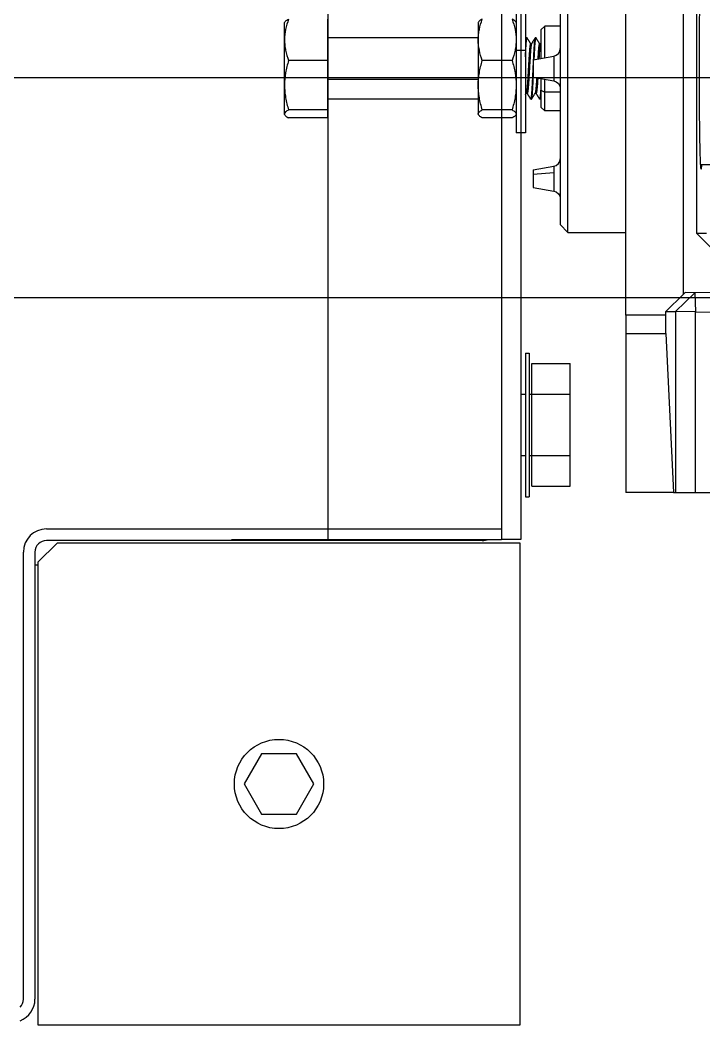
# Model space of a CAD drawing. Extents: x -32000 to 416743, y -254124 to 144214.
# Drawn here: x 255965.4 to 256142.7, y 84262.1 to 84522.7 of the extents above; entities that cross this region are included whole.
import ezdxf

# ---------------------------------------------------------------- set-up
doc = ezdxf.new("R2010")
doc.units = 0
doc.header["$LTSCALE"] = 10
doc.layers.add('XFM1Q40$0$COL', color=1, linetype='Continuous')
doc.layers.add('XFM1Q40$0$M-EQPM-MAU', color=22, linetype='Continuous')

# ---------------------------------------------------------------- blocks, each defined once
blk = doc.blocks.new('XFM1Q40$0$JCZ-500鑄')
for p, q in [((-16.91, 258.48, 92), (-17.05, 258.4, 92)), ((6.91, 258.48, 92), (7.05, 258.4, 92)), ((-7.06, 247.2, 105.6), (-7.06, 257.41, 105.6)), ((5.75, 247.2, 100.59), (5.75, 257.41, 100.59)), ((7.81, 247.2, 86.99), (7.81, 257.41, 86.99)), ((-7.06, 247.2, 105.6), (-17.81, 247.2, 97.01)), ((-12.94, 208.24, 92), (-12.94, 247.2, 92)), ((5.75, 247.2, 100.59), (-7.06, 247.2, 105.6)), ((-2.11, 208.24, 99.39), (-2.11, 247.2, 99.39)), ((2.94, 208.27, 92), (2.94, 247.2, 92)), ((7.81, 247.2, 86.99), (5.75, 247.2, 100.59)), ((-16.91, 208.24, 92), (-17.05, 208.16, 92)), ((-12.94, 208.23, 92), (-12.94, 208.23, 92)), ((-7.06, 199.48, 105.6), (-7.06, 207.18, 105.6)), ((5.75, 199.48, 100.59), (5.75, 207.18, 100.59)), ((6.91, 208.24, 92), (7.05, 208.16, 92)), ((7.81, 199.48, 86.99), (7.81, 207.18, 86.99)), ((-16.91, 198.41, 92), (-17.05, 198.49, 92)), ((-9.69, 196, 107.99), (-9.69, 198.41, 107.99)), ((6.91, 198.41, 92), (7.05, 198.49, 92)), ((11.66, 196, 92), (11.66, 198.41, 92)), ((-12.94, 195.57, 92), (-12.94, 195.8, 92)), ((1.44, 195.54, 92), (1.44, 195.81, 92)), ((-12.94, 193.26, 92), (-12.94, 193.49, 92)), ((-11.44, 194.4, 92), (-11.44, 194.67, 92)), ((-7.27, 194, 123), (-8.21, 188.65, 123)), ((-2.73, 194, 123), (-1.79, 188.65, 123)), ((-2.65, 195.1, 98), (-2.65, 195.39, 98)), ((-2.11, 193.97, 99.39), (-2.11, 194.21, 99.39)), ((1.44, 193.23, 92), (1.44, 193.5, 92)), ((2.94, 194.41, 92), (2.94, 194.65, 92)), ((21.31, 194, 106.5), (20.37, 188.65, 106.5)), ((22.45, 194, 108.46), (21.97, 188.65, 109.28)), ((25.84, 194, 106.5), (26.79, 188.65, 106.5)), ((-15, 192, 92), (-16, 191, 92)), ((-16, 187, 92), (-16, 191, 92)), ((-11.44, 192.09, 92), (-11.44, 192.36, 92)), ((0.58, 192, 100.3), (1.14, 191, 101.13)), ((1.14, 187, 101.13), (1.14, 191, 101.13)), ((2.94, 192.1, 92), (2.94, 192.34, 92)), ((5, 192, 92), (6, 191, 92)), ((6, 187, 92), (6, 191, 92)), ((35.5, 187, 90), (37.5, 185, 90)), ((37.5, 185, 90), (37.5, 170, 90)), ((59.02, 170, 155), (-69.02, 170, 155)), ((59.02, 159.62, 155), (59.02, 170, 155)), ((63.71, 170, 151.73), (105, 170, 40)), ((63.71, 170, 151.73), (63.71, 159.56, 151.73)), ((105, 157.61, 40), (105, 170, 40)), ((53.51, 155, 155), (58.05, 159.62, 155)), ((59.02, 159.62, 155), (58.05, 159.62, 155)), ((58.05, 159.62, 155), (58.07, 157.09, 10)), ((63.71, 159.56, 151.73), (105, 157.61, 40)), ((53.16, 152.09, 10), (58.07, 157.09, 10)), ((58.07, 157.09, 10), (105, 157.09, 10)), ((58.16, 151.91, 5), (58.07, 157.09, 10)), ((105, 157.61, 40), (105, 157.09, 10)), ((105, 157.09, 10), (105, 151.91, 5)), ((53.51, 155, 155), (-63.51, 155, 155)), ((53.13, 154.61, 154.61), (53.51, 155, 155)), ((54.4, 10, 10), (53.13, 154.61, 154.61)), ((37.84, 151.56, 151.56), (-47.84, 151.56, 151.56)), ((37.82, 149.09, 10.09), (37.84, 151.56, 151.56)), ((37.84, 151.56, 151.56), (42.8, 146.51, 146.51)), ((53.16, 152.09, 10), (58.16, 151.91, 5)), ((105, 151.91, 5), (58.16, 151.91, 5)), ((58.16, 151.91, 5), (58.58, 103.5, 5)), ((105, 151.91, 5), (105, 15, 5)), ((20, 148, 92), (20, 150.64, 92)), ((21.02, 150.52, 92), (21.03, 150.4, 85))]:
    blk.add_line(p, q)
at = {"extrusion": (9.92752e-17, -1, -9.95038e-17)}
for start, end in [(128.6329, 180), (68.6329, 128.6329), (8.6329, 68.6329), (0, 8.6329)]:
    blk.add_arc((-5, 92, -258.48), 11.91, start, end, dxfattribs=at)
at = {"extrusion": (-9.92752e-17, 1, 9.95038e-17)}
for centre, radius, start, end in [((5, 92, 208.24), 11.91, 0, 51.3671), ((5, 92, 208.24), 11.91, 51.3671, 111.3671), ((5, 92, 208.24), 11.91, 111.3671, 171.3671), ((5, 92, 208.24), 11.91, 171.3671, 180), ((5, 92, 198.41), 16.66, 0, 73.6602), ((5, 92, 198.41), 16.66, 73.6602, 180), ((5, 92, 196), 16.66, 0, 73.6602), ((5, 92, 196), 16.66, 73.6602, 180)]:
    blk.add_arc(centre, radius, start, end, dxfattribs=at)
at = {"extrusion": (-1.4638e-32, 1, 6.59239e-17)}
for centre, radius, start, end in [((5, 123, 194), 2.27, 0, 180), ((-23.58, 106.5, 194), 2.27, 0, 60), ((-23.58, 106.5, 194), 2.27, 60, 180), ((5, 123, 188.65), 3.21, 0, 180), ((-23.58, 106.5, 188.65), 3.21, 0, 60), ((-23.58, 106.5, 188.65), 3.21, 60, 180), ((5, 90, 187), 40.5, 0, 180)]:
    blk.add_arc(centre, radius, start, end, dxfattribs=at)
at = {"extrusion": (2.03797e-16, -1, -1.14927e-16)}
for start, end in [(104.7181, 180), (56.0949, 75.2819), (0, 56.0949)]:
    blk.add_arc((-5, 92, -191), 11, start, end, dxfattribs=at)
at = {"extrusion": (-2.03797e-16, 1, 1.14927e-16)}
for start, end in [(0, 74.8209), (105.1791, 123.9051), (123.9051, 180)]:
    blk.add_arc((5, 92, 192), 10, start, end, dxfattribs=at)
at = {"extrusion": (2.22045e-16, 6.59239e-17, -1)}
for centre in [(10.18, 189, -123), (-18.4, 189, -106.5)]:
    blk.add_arc(centre, 2, 190, 270, dxfattribs=at)
for centre in [(0.18, 189, 123), (28.76, 189, 106.5)]:
    blk.add_arc(centre, 2, 190, 270)
at = {"extrusion": (1.4638e-32, -1, -6.59239e-17)}
blk.add_arc((-5, 90, -185), 42.5, 0, 180, dxfattribs=at)
at = {"extrusion": (2.40741e-33, 1, -1.0842e-17)}
blk.add_arc((-59.02, 150, 170), 5, 90, 159.7174, dxfattribs=at)
for points, knots in [([(-17.81, 257.41, 97.01), (-16.93, 257.74, 97.71), (-16.05, 258.01, 98.42), (-14.26, 258.38, 99.85), (-13.35, 258.48, 100.57), (-12.44, 258.48, 101.31)], [0.000000238, 0.000000238, 0.000000238, 0.000000238, 0.003479813, 0.003479813, 0.006959387, 0.006959387, 0.006959387, 0.006959387]), ([(-17.05, 258.4, 92), (-17.13, 258.35, 92.55), (-17.22, 258.28, 93.1), (-17.47, 258.01, 94.78), (-17.64, 257.74, 95.9), (-17.81, 257.41, 97.01)], [0.008751144, 0.008751144, 0.008751144, 0.008751144, 0.010425951, 0.010425951, 0.013892515, 0.013892515, 0.013892515, 0.013892515]), ([(-12.44, 258.48, 101.31), (-11.98, 258.48, 101.67), (-11.52, 258.45, 102.04), (-10.62, 258.36, 102.76), (-10.17, 258.28, 103.12), (-8.83, 258.01, 104.19), (-7.94, 257.74, 104.9), (-7.06, 257.41, 105.6)], [0.006959387, 0.006959387, 0.006959387, 0.006959387, 0.008692669, 0.008692669, 0.010425951, 0.010425951, 0.013892515, 0.013892515, 0.013892515, 0.013892515]), ([(-7.06, 257.41, 105.6), (-6.02, 257.74, 105.19), (-4.96, 258.01, 104.77), (-2.82, 258.38, 103.94), (-1.74, 258.48, 103.52), (-0.66, 258.48, 103.09)], [0.012270797, 0.012270797, 0.012270797, 0.012270797, 0.015749711, 0.015749711, 0.019228625, 0.019228625, 0.019228625, 0.019228625]), ([(-0.66, 258.48, 103.09), (-0.12, 258.48, 102.88), (0.42, 258.45, 102.67), (1.51, 258.35, 102.24), (2.06, 258.28, 102.03), (3.66, 258, 101.4), (4.71, 257.73, 100.99), (5.75, 257.41, 100.59)], [0.019228625, 0.019228625, 0.019228625, 0.019228625, 0.020969115, 0.020969115, 0.022709605, 0.022709605, 0.026190586, 0.026190586, 0.026190586, 0.026190586]), ([(5.75, 257.41, 100.59), (5.91, 257.74, 99.48), (6.08, 258.01, 98.36), (6.43, 258.38, 96.09), (6.6, 258.48, 94.95), (6.78, 258.48, 93.79)], [0.000000238, 0.000000238, 0.000000238, 0.000000238, 0.003479813, 0.003479813, 0.006959387, 0.006959387, 0.006959387, 0.006959387]), ([(6.78, 258.48, 93.79), (6.87, 258.48, 93.21), (6.95, 258.45, 92.63), (7.13, 258.36, 91.48), (7.21, 258.28, 90.92), (7.47, 258.01, 89.22), (7.64, 257.74, 88.1), (7.81, 257.41, 86.99)], [0.006959387, 0.006959387, 0.006959387, 0.006959387, 0.008692669, 0.008692669, 0.010425951, 0.010425951, 0.013892515, 0.013892515, 0.013892515, 0.013892515]), ([(-12.44, 208.24, 101.31), (-12.89, 208.24, 100.94), (-13.35, 208.22, 100.58), (-14.26, 208.12, 99.85), (-14.71, 208.05, 99.49), (-16.05, 207.77, 98.42), (-16.93, 207.5, 97.71), (-17.81, 207.18, 97.01)], [0.006959387, 0.006959387, 0.006959387, 0.006959387, 0.008692669, 0.008692669, 0.010425951, 0.010425951, 0.013892515, 0.013892515, 0.013892515, 0.013892515]), ([(-17.81, 207.18, 97.01), (-17.64, 207.5, 95.9), (-17.47, 207.77, 94.78), (-17.22, 208.05, 93.1), (-17.13, 208.12, 92.55), (-17.05, 208.16, 92)], [0.000000238, 0.000000238, 0.000000238, 0.000000238, 0.003479813, 0.003479813, 0.005157916, 0.005157916, 0.005157916, 0.005157916]), ([(-7.06, 207.18, 105.6), (-7.94, 207.5, 104.9), (-8.83, 207.77, 104.19), (-10.62, 208.14, 102.76), (-11.52, 208.24, 102.04), (-12.44, 208.24, 101.31)], [0.000000238, 0.000000238, 0.000000238, 0.000000238, 0.003479813, 0.003479813, 0.006959387, 0.006959387, 0.006959387, 0.006959387]), ([(-0.66, 208.24, 103.09), (-1.74, 208.24, 103.52), (-2.82, 208.14, 103.94), (-4.96, 207.77, 104.77), (-6.02, 207.5, 105.19), (-7.06, 207.18, 105.6)], [0.011985728, 0.011985728, 0.011985728, 0.011985728, 0.015455748, 0.015455748, 0.018925767, 0.018925767, 0.018925767, 0.018925767]), ([(5.75, 207.18, 100.59), (4.71, 207.5, 100.99), (3.66, 207.77, 101.4), (2.06, 208.05, 102.03), (1.51, 208.12, 102.24), (0.42, 208.22, 102.67), (-0.12, 208.24, 102.88), (-0.66, 208.24, 103.09)], [0.005041565, 0.005041565, 0.005041565, 0.005041565, 0.008513646, 0.008513646, 0.010249687, 0.010249687, 0.011985728, 0.011985728, 0.011985728, 0.011985728]), ([(6.78, 208.24, 93.79), (6.69, 208.24, 94.37), (6.6, 208.22, 94.94), (6.43, 208.12, 96.09), (6.34, 208.05, 96.66), (6.08, 207.77, 98.36), (5.91, 207.5, 99.48), (5.75, 207.18, 100.59)], [0.006959387, 0.006959387, 0.006959387, 0.006959387, 0.008692669, 0.008692669, 0.010425951, 0.010425951, 0.013892515, 0.013892515, 0.013892515, 0.013892515]), ([(7.81, 207.18, 86.99), (7.64, 207.5, 88.1), (7.47, 207.77, 89.22), (7.13, 208.14, 91.49), (6.95, 208.24, 92.63), (6.78, 208.24, 93.79)], [0.000000238, 0.000000238, 0.000000238, 0.000000238, 0.003479813, 0.003479813, 0.006959387, 0.006959387, 0.006959387, 0.006959387]), ([(-17.81, 199.48, 97.01), (-16.93, 199.15, 97.71), (-16.05, 198.88, 98.42), (-14.26, 198.51, 99.85), (-13.35, 198.41, 100.57), (-12.44, 198.41, 101.31)], [0.000000238, 0.000000238, 0.000000238, 0.000000238, 0.003479813, 0.003479813, 0.006959387, 0.006959387, 0.006959387, 0.006959387]), ([(-17.05, 198.49, 92), (-17.13, 198.54, 92.55), (-17.22, 198.61, 93.1), (-17.47, 198.89, 94.78), (-17.64, 199.15, 95.9), (-17.81, 199.48, 97.01)], [0.008751144, 0.008751144, 0.008751144, 0.008751144, 0.010425951, 0.010425951, 0.013892515, 0.013892515, 0.013892515, 0.013892515]), ([(-12.44, 198.41, 101.31), (-11.98, 198.41, 101.67), (-11.52, 198.44, 102.04), (-10.62, 198.54, 102.76), (-10.17, 198.61, 103.12), (-8.83, 198.89, 104.19), (-7.94, 199.15, 104.9), (-7.06, 199.48, 105.6)], [0.006959387, 0.006959387, 0.006959387, 0.006959387, 0.008692669, 0.008692669, 0.010425951, 0.010425951, 0.013892515, 0.013892515, 0.013892515, 0.013892515]), ([(-7.06, 199.48, 105.6), (-6.02, 199.15, 105.19), (-4.96, 198.88, 104.77), (-2.82, 198.51, 103.94), (-1.74, 198.41, 103.52), (-0.66, 198.41, 103.09)], [0.012270797, 0.012270797, 0.012270797, 0.012270797, 0.015749711, 0.015749711, 0.019228625, 0.019228625, 0.019228625, 0.019228625]), ([(-0.66, 198.41, 103.09), (-0.12, 198.41, 102.88), (0.42, 198.44, 102.67), (1.51, 198.54, 102.24), (2.06, 198.61, 102.03), (3.66, 198.89, 101.4), (4.71, 199.16, 100.99), (5.75, 199.48, 100.59)], [0.019228625, 0.019228625, 0.019228625, 0.019228625, 0.020969115, 0.020969115, 0.022709605, 0.022709605, 0.026190586, 0.026190586, 0.026190586, 0.026190586]), ([(5.75, 199.48, 100.59), (5.91, 199.15, 99.48), (6.08, 198.88, 98.36), (6.43, 198.51, 96.09), (6.6, 198.41, 94.95), (6.78, 198.41, 93.79)], [0.000000238, 0.000000238, 0.000000238, 0.000000238, 0.003479813, 0.003479813, 0.006959387, 0.006959387, 0.006959387, 0.006959387]), ([(6.78, 198.41, 93.79), (6.87, 198.41, 93.21), (6.95, 198.44, 92.63), (7.13, 198.54, 91.48), (7.21, 198.61, 90.92), (7.47, 198.89, 89.22), (7.64, 199.15, 88.1), (7.81, 199.48, 86.99)], [0.006959387, 0.006959387, 0.006959387, 0.006959387, 0.008692669, 0.008692669, 0.010425951, 0.010425951, 0.013892515, 0.013892515, 0.013892515, 0.013892515])]:
    blk.add_open_spline(points, degree=3, knots=knots)
for points, weights, degree in [([(2.94, 208.27, 92), (2.94, 208.25, 92.25), (2.92, 208.24, 92.5)], [0.966219245603, 0.972041373987, 0.978884300537], 2), ([(-12.94, 195.8, 92), (-12.94, 195.9, 94.15), (-11.85, 196, 96.01)], [0.966219245603, 0.919203944533, 0.93875499719], 2), ([(-6.51, 194, 99.79), (-4.25, 194.11, 100.23), (-2.11, 194.21, 99.39)], [0.933403369218, 0.927897064234, 1], 2), ([(-2.11, 193.97, 99.39), (-2.41, 193.96, 99.51), (-2.72, 193.95, 99.6)], [1, 0.989101589304, 0.979976281256], 2), ([(63.71, 159.56, 151.73), (62.96, 159.6, 153.76), (61.18, 159.62, 155), (59.02, 159.62, 155)], [1, 0.880375915643, 0.880375915643, 1], 3), ([(-31.02, 150.52, 92), (-30.97, 151.42, 143.95), (20.97, 151.42, 143.95), (21.02, 150.52, 92)], [1, 0.33394318746, 0.33394318746, 1], 3), ([(21.03, 150.4, 85), (21.03, 150.35, 82.58), (20.7, 150.31, 80.14), (20, 150.27, 77.74)], [1, 0.962853312525, 0.932765617485, 0.909736914879], 3)]:
    blk.add_rational_spline(points, weights, degree=degree)
for points, weights, knots in [([(-8, 196, 99.35), (-9.06, 195.95, 98.92), (-9.96, 195.9, 98.2), (-13.22, 195.72, 95.59), (-12.92, 195.54, 91.42)], [0.946225770801, 0.96276346299, 1, 0.876286463219, 0.981049661807], [0.38943199, 0.38943199, 0.38943199, 0.39215686, 0.39215686, 0.40120991, 0.40120991, 0.40120991]), ([(-2.65, 195.39, 98), (0.81, 195.58, 96.64), (1.36, 195.77, 92.97), (1.39, 195.78, 92.77), (1.41, 195.8, 92.58)], [1, 0.866025403784, 1, 0.991883649481, 0.984750696525], [0.61764706, 0.61764706, 0.61764706, 0.62745098, 0.62745098, 0.62804491, 0.62804491, 0.62804491]), ([(-2.65, 195.1, 98), (0.81, 195.29, 96.64), (1.36, 195.49, 92.97), (1.44, 195.51, 92.49), (1.44, 195.54, 92)], [1, 0.866025403784, 1, 0.980176423572, 0.966219245603], [0.61764706, 0.61764706, 0.61764706, 0.62745098, 0.62745098, 0.62890162, 0.62890162, 0.62890162]), ([(-12.94, 193.49, 92), (-12.94, 193.66, 95.82), (-9.96, 193.82, 98.2), (-8.75, 193.89, 99.16), (-7.27, 193.96, 99.61)], [0.966219245603, 0.885848980212, 1, 0.950500475929, 0.937578078455], [0.59948985, 0.59948985, 0.59948985, 0.60784314, 0.60784314, 0.61146539, 0.61146539, 0.61146539]), ([(-7.31, 193.73, 99.59), (-8.77, 193.65, 99.15), (-9.96, 193.59, 98.2), (-13.22, 193.41, 95.59), (-12.92, 193.23, 91.42)], [0.937945327815, 0.951190250769, 1, 0.876286463219, 0.981049661807], [0.44740862, 0.44740862, 0.44740862, 0.45098039, 0.45098039, 0.46003344, 0.46003344, 0.46003344]), ([(-11.44, 194.67, 92), (-11.44, 194.84, 95.1), (-9.02, 195, 97.03), (-6.12, 195.2, 99.35), (-2.65, 195.39, 98)], [0.966219245603, 0.885848980212, 1, 0.866025403784, 1], [0.59948985, 0.59948985, 0.59948985, 0.60784314, 0.60784314, 0.61764706, 0.61764706, 0.61764706]), ([(-11.41, 194.42, 92.62), (-11.15, 194.58, 95.33), (-9.02, 194.72, 97.03), (-6.12, 194.91, 99.35), (-2.65, 195.1, 98)], [0.951093392787, 0.898210738859, 1, 0.866025403784, 1], [0.60039446, 0.60039446, 0.60039446, 0.60784314, 0.60784314, 0.61764706, 0.61764706, 0.61764706]), ([(-2.57, 193.09, 97.96), (0.82, 193.28, 96.58), (1.36, 193.47, 92.97), (1.39, 193.48, 92.77), (1.41, 193.49, 92.58)], [0.996404716472, 0.867847835758, 1, 0.991883649481, 0.984750696525], [0.55895689, 0.55895689, 0.55895689, 0.56862745, 0.56862745, 0.56922138, 0.56922138, 0.56922138]), ([(-2.52, 192.8, 97.94), (0.82, 192.99, 96.55), (1.36, 193.18, 92.97), (1.44, 193.2, 92.49), (1.44, 193.23, 92)], [0.994227373612, 0.86897673182, 1, 0.980176423572, 0.966219245603], [0.5590395, 0.5590395, 0.5590395, 0.56862745, 0.56862745, 0.57007809, 0.57007809, 0.57007809]), ([(-2.11, 194.21, 99.39), (2.16, 194.4, 97.72), (2.85, 194.59, 93.19), (2.98, 194.63, 92.29), (2.91, 194.67, 91.38)], [1, 0.866025403784, 1, 0.970179475685, 0.953634060167], [0.61764706, 0.61764706, 0.61764706, 0.62745098, 0.62745098, 0.62963317, 0.62963317, 0.62963317]), ([(2.94, 194.41, 92), (2.94, 194.38, 92.6), (2.85, 194.36, 93.19), (2.16, 194.17, 97.72), (-2.11, 193.97, 99.39)], [0.966219245603, 0.980176423572, 1, 0.866025403784, 1], [0.42992191, 0.42992191, 0.42992191, 0.43137255, 0.43137255, 0.44117647, 0.44117647, 0.44117647]), ([(-11.44, 192.36, 92), (-11.44, 192.54, 95.1), (-9.02, 192.7, 97.03), (-8.31, 192.74, 97.59), (-7.48, 192.8, 97.94)], [0.966219245603, 0.885848980212, 1, 0.963725471558, 0.947094091158], [0.54066633, 0.54066633, 0.54066633, 0.54901961, 0.54901961, 0.55167409, 0.55167409, 0.55167409]), ([(-11.41, 192.11, 92.62), (-11.15, 192.27, 95.33), (-9.02, 192.41, 97.03), (-8.34, 192.45, 97.58), (-7.53, 192.5, 97.92)], [0.951093392787, 0.898210738859, 1, 0.9648271399, 0.94812240917], [0.54157093, 0.54157093, 0.54157093, 0.54901961, 0.54901961, 0.55159347, 0.55159347, 0.55159347]), ([(-0.16, 192, 98.29), (2.37, 192.15, 96.34), (2.85, 192.28, 93.19), (2.98, 192.32, 92.29), (2.91, 192.36, 91.38)], [0.946584675497, 0.902860590163, 1, 0.970179475685, 0.953634060167], [0.561519035, 0.561519035, 0.561519035, 0.568627451, 0.568627451, 0.570809641, 0.570809641, 0.570809641]), ([(2.94, 192.1, 92), (2.94, 192.07, 92.6), (2.85, 192.05, 93.19), (2.76, 192.03, 93.75), (2.6, 192, 94.3)], [0.966219245603, 0.980176423572, 1, 0.981189853753, 0.967661628286], [0.488745439, 0.488745439, 0.488745439, 0.490196078, 0.490196078, 0.491572557, 0.491572557, 0.491572557])]:
    blk.add_rational_spline(points, weights, degree=2, knots=knots)
for points in [[(-11.44, 194.66, 91.42), (-12.92, 195.54, 91.42)], [(-12.91, 195.83, 92.62), (-12.63, 196, 92.62)], [(1.75, 196, 92.58), (1.41, 195.8, 92.58)], [(1.44, 195.56, 91.38), (2.91, 194.67, 91.38)], [(-11.44, 192.35, 91.42), (-12.92, 193.23, 91.42)], [(-12.91, 193.52, 92.62), (-11.41, 194.42, 92.62)], [(2.92, 194.38, 92.58), (1.41, 193.49, 92.58)], [(1.44, 193.25, 91.38), (2.91, 192.36, 91.38)], [(-11.59, 192, 92.62), (-11.41, 192.11, 92.62)], [(2.92, 192.08, 92.58), (2.79, 192, 92.58)]]:
    blk.add_open_spline(points, degree=1)
blk = doc.blocks.new('XFM1Q40$0$A$C6DF15AF1')
at = {"layer": 'XFM1Q40$0$M-EQPM-MAU'}
for p, q in [((13596.787, -13917.304, 3.078), (13596.787, -13818.259, 3.078)), ((13602.502, -13917.304, 3.078), (13602.502, -13818.259, 3.078)), ((13578.597, -13835.142, -0.325), (13590.197, -13835.142, -0.325)), ((13589.929, -13835.519, -0.314), (13577.929, -13835.519, -0.314)), ((13577.929, -13835.519, -0.314), (13577.929, -13848.019, -0.314)), ((13590.197, -13835.442, -0.325), (13578.597, -13835.442, -0.325)), ((13589.86, -13835.442, -5.979), (13589.86, -13835.519, -5.979)), ((13590.429, -13836.019, -0.314), (13589.929, -13835.519, -0.314)), ((13590.497, -13847.042, -0.325), (13590.497, -13835.742, -0.325)), ((13590.797, -13835.742, -0.325), (13590.797, -13847.54, -0.325)), ((13590.429, -13848.019, -0.314), (13590.429, -13836.019, -0.314)), ((13590.52, -13840.54, 0.429), (13590.52, -13847.54, 0.429)), ((13584.179, -13840.867, 1.855), (13583.398, -13841.318, 1.855)), ((13584.96, -13841.318, 1.855), (13584.179, -13840.867, 1.855)), ((13583.398, -13841.318, 1.855), (13583.398, -13842.22, 1.855)), ((13584.96, -13842.22, 1.855), (13584.96, -13841.318, 1.855)), ((13583.398, -13842.22, 1.855), (13584.179, -13842.671, 1.855)), ((13584.179, -13842.671, 1.855), (13584.96, -13842.22, 1.855)), ((13664.959, -13843.04, 0.006), (13590.52, -13843.04, -0.071)), ((13664.959, -13847.54, 0.506), (13590.52, -13847.54, 0.429)), ((13577.929, -13848.019, -0.314), (13590.429, -13848.019, -0.314)), ((13664.959, -13848.04, 0.006), (13590.52, -13848.04, -0.071)), ((13664.959, -13848.04, 0.006), (13590.52, -13848.04, -0.071)), ((13591.63, -13848.16, -12.02), (13591.63, -13848.26, -12.02)), ((13591.63, -13848.16, -7.42), (13591.63, -13848.26, -7.42)), ((13591.63, -13848.16, -2.82), (13591.63, -13848.26, -2.82)), ((13592.697, -13848.04, -12.02), (13592.697, -13848.16, -12.02)), ((13592.697, -13848.04, -7.42), (13592.697, -13848.16, -7.42)), ((13592.697, -13848.04, -2.82), (13592.697, -13848.16, -2.82)), ((13594.292, -13848.04, -12.02), (13594.292, -13848.16, -12.02)), ((13594.292, -13848.04, -7.42), (13594.292, -13848.16, -7.42)), ((13594.292, -13848.04, -2.82), (13594.292, -13848.16, -2.82)), ((13595.359, -13848.16, -12.02), (13595.359, -13848.26, -12.02)), ((13595.359, -13848.16, -7.42), (13595.359, -13848.26, -7.42)), ((13595.359, -13848.16, -2.82), (13595.359, -13848.26, -2.82)), ((13591.903, -13848.323, -12.02), (13591.903, -13849.323, -12.02)), ((13591.903, -13848.323, -7.42), (13591.903, -13849.323, -7.42)), ((13591.903, -13848.323, -2.82), (13592.699, -13848.323, -1.442)), ((13591.903, -13848.323, -2.82), (13591.903, -13849.323, -2.82)), ((13592.697, -13848.26, -12.02), (13592.697, -13848.323, -12.02)), ((13592.697, -13848.26, -7.42), (13592.697, -13848.323, -7.42)), ((13592.697, -13848.26, -2.82), (13592.697, -13848.323, -2.82)), ((13592.699, -13848.323, -1.442), (13592.699, -13849.323, -1.442)), ((13592.699, -13848.323, -1.442), (13594.29, -13848.323, -1.442)), ((13594.29, -13848.323, -1.442), (13595.085, -13848.323, -2.82)), ((13594.29, -13848.323, -1.442), (13594.29, -13849.323, -1.442)), ((13594.292, -13848.26, -12.02), (13594.292, -13848.323, -12.02)), ((13594.292, -13848.26, -7.42), (13594.292, -13848.323, -7.42)), ((13594.292, -13848.26, -2.82), (13594.292, -13848.323, -2.82)), ((13595.085, -13848.323, -12.02), (13595.085, -13849.323, -12.02)), ((13595.085, -13848.323, -7.42), (13595.085, -13849.323, -7.42)), ((13595.085, -13848.323, -2.82), (13595.085, -13849.323, -2.82)), ((13591.903, -13849.323, -2.82), (13592.699, -13849.323, -1.442)), ((13592.699, -13849.323, -1.442), (13594.29, -13849.323, -1.442)), ((13594.29, -13849.323, -1.442), (13595.085, -13849.323, -2.82))]:
    blk.add_line(p, q, dxfattribs=at)
blk.add_circle((13584.179, -13841.769, -0.066), 1.157, dxfattribs=at)
for centre, radius, start, end in [((13578.597, -13834.842, -0.325), 0.6, 200.8772, 270), ((13578.597, -13834.842, -0.325), 0.3, 225.4624, 270), ((13590.197, -13835.742, -0.325), 0.6, 0, 90), ((13590.197, -13835.742, -0.325), 0.3, 0, 90), ((13591.097, -13847.042, -0.325), 0.6, 180, 195.8367)]:
    blk.add_arc(centre, radius, start, end, dxfattribs=at)
at = {"layer": 'XFM1Q40$0$M-EQPM-MAU', "extrusion": (-1, -1.22465e-16, 0)}
blk.add_arc((13847.54, -0.071, -13590.52), 0.5, 360, 90, dxfattribs=at)
at = {"layer": 'XFM1Q40$0$M-EQPM-MAU', "extrusion": (2.44925e-16, -1, 0)}
for centre in [(13593.494, -2.82, 13848.16), (13593.494, -2.82, 13848.26)]:
    blk.add_arc(centre, 1.865, 360, 180, dxfattribs=at)
at = {"layer": 'XFM1Q40$0$M-EQPM-MAU', "extrusion": (0, 0, -1), "xscale": 0.09999999999999998, "yscale": 0.09999999999999998, "zscale": -0.09999999999999999}
blk.add_blockref('XFM1Q40$0$JCZ-500鑄', (-13602.24, -13867.76, 0.533), dxfattribs=at)
blk = doc.blocks.new('XFM1Q40$0$A$C400517eb')
at = {"layer": 'XFM1Q40$0$COL', "xscale": 10.00000000000001, "yscale": 10.00000000000001, "zscale": 10.00000000000001, "rotation": 90}
blk.add_blockref('XFM1Q40$0$A$C6DF15AF1', (147014.81, -51517.22), dxfattribs=at)
blk = doc.blocks.new('XFM1Q40')
blk.add_blockref('XFM1Q40$0$A$C400517eb', (-29400, 0))

msp = doc.modelspace()

# ---------------------------------------------------------------- block references
msp.add_blockref('XFM1Q40', (0, 0))

doc.saveas('drawing.dxf')
